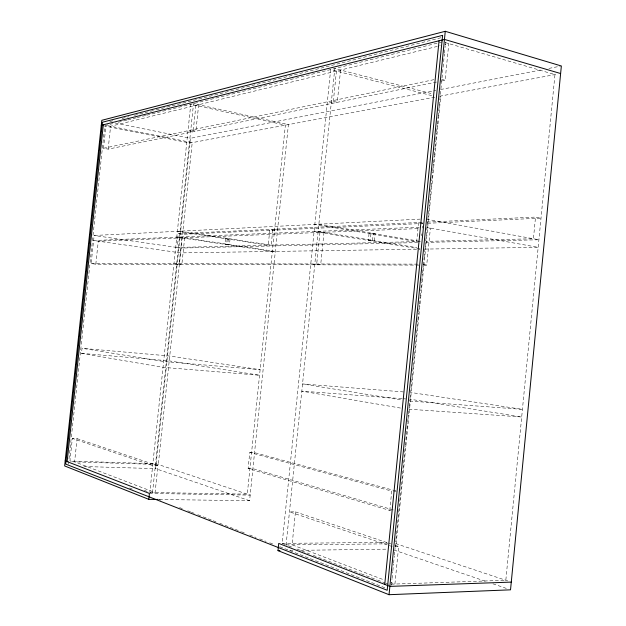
<?xml version="1.0" encoding="UTF-8"?>
<svg xmlns="http://www.w3.org/2000/svg" width="626" height="626" viewBox="0 0 626 626"><rect width="100%" height="100%" fill="white"/><g stroke="black" fill="none" stroke-linecap="round" stroke-linejoin="round"><path stroke-width="0.47" stroke-dasharray="3.13 2.35" d="M427.714 223.263L541.005 218.161L535.527 217.081L533.422 238.764L425.954 241.378M389.795 510.44L391.727 491.097L249.774 452.465L248.115 468.514L389.795 510.44L391.563 510.456M418.575 222.504L416.666 241.605L314.815 224.405M421.572 235.736L421.767 233.819M422.339 228.06L422.534 226.142M391.399 585.263L391.986 579.426M392.079 578.455L392.76 571.64M392.854 570.669L393.535 563.854M393.629 562.884L394.31 556.068M394.411 555.098L395.092 548.282M395.186 547.312L395.867 540.496M395.961 539.526L405.28 446.103M405.382 445.133L407.612 422.753M407.706 421.775L408.387 414.968M408.488 413.997L409.161 407.182M409.263 406.211L409.944 399.396M410.038 398.426L417.808 320.575M417.902 319.596L418.583 312.789M418.677 311.818L419.357 305.003M419.459 304.033L420.132 297.217M420.234 296.247L420.915 289.431M421.008 288.461L421.689 281.645M421.783 280.675L422.464 273.859M422.566 272.889L423.239 266.081M423.34 265.103L424.021 258.295M424.115 257.317L431.103 187.252M431.204 186.282L431.885 179.466M431.979 178.496L432.66 171.688M432.754 170.71L433.435 163.902M433.536 162.924L434.209 156.117M434.311 155.138L434.992 148.331M435.086 147.36L435.766 140.545M435.86 139.575L436.541 132.759M436.643 131.789L437.316 124.973M437.417 124.003L438.098 117.187M438.192 116.217L444.405 53.938M444.507 52.96L445.18 46.152M445.282 45.182L445.665 41.285M396.148 543.744L440.806 96.005M394.975 545.269L398.66 546.506L394.92 584.05L391.281 582.665M423.786 265.111L426.713 265.119L430.398 228.122L426.494 228.271M441.307 81.067L445.141 80.284L448.795 43.601L444.992 44.532M159.45 499.493L249.586 500.722L288.406 124.597L193.551 103.595L152.439 493.476L149.825 492.466L190.774 104.284L285.378 125.161L247.278 494.149L149.825 492.466M285.3 544.589L282.17 543.384L330.661 69.572L431.69 95.614M291.513 546.975L286.082 544.886L334.785 68.547L432.3 93.798M319.933 232.465L316.631 264.806L310.77 263.953M336.436 71.059L333.149 103.165L327.367 101.78M392.22 546.584L289.455 511.841L295.456 511.888L292.092 544.823L383.996 579.887M324.002 232.301L320.684 264.821L314.808 263.961M340.575 70.049L337.281 102.32L331.475 100.927M422.3 222.332L178.277 233.639L176.822 247.45L421.071 241.495M249.586 500.722L155.616 468.631L190.437 138.283L435.798 90.457M77.092 438.646L157.916 465.752L155.091 492.56L74.604 461.855L77.092 438.646L72.35 438.435L69.956 460.736M181.923 237.896L179.13 264.422L173.958 263.718M195.883 105.411L193.105 131.773L187.988 130.717M184.662 237.786L181.853 264.43L176.665 263.718M198.669 104.73L195.883 131.21L190.75 130.145M68.422 464.179L104.792 125.662M81.49 353.361L169.223 360.866L259.555 375.248L163.026 367.345L81.49 353.361L82.029 348.299L169.74 356.022L260.126 369.692L163.644 361.492L82.029 348.299M418.904 265.095L95.809 264.188L91.13 263.577L94.15 235.478L420.069 219.131M436.518 82.045L108.149 149.129L103.517 148.252L105.982 125.317L112.617 123.674M95.809 264.188L98.274 241.182L418.677 228.576M108.149 149.129L110.606 126.249L440.242 45.69M109.84 121.554L113.627 120.599M122.156 118.439L128.784 116.757M134.473 115.317L155.311 110.043M156.257 109.8L441.416 37.623M118.306 122.258L126.843 120.145M127.79 119.91L136.327 117.79M137.274 117.555L145.803 115.434M146.758 115.2L442.613 41.801M103.517 148.252L434.162 79.612M440.594 89.518L542.186 69.713M548.9 68.406L560.403 66.168M434.82 97.132L189.936 143.064L105.074 126.069M439.624 96.232L556.85 74.236M427.182 222.105L535.527 217.081M422.832 223.482L182.565 234.296L178.277 233.639M419.263 227.199L93.61 240.517L180.601 252.888L419.96 249.171M391.227 584.175L505.824 580.286L554.957 74.596L445.266 42.568M417.691 242.583L181.11 248.068L94.15 235.478M425.508 242.395L538.908 239.766L425.891 219.061M424.843 249.093L538.172 247.333L426.815 227.481M289.705 550.465L293.61 550.41M300.449 550.324L387.345 549.151M394.983 546.553L398.66 546.506M282.17 543.384L387.064 542.382M286.082 544.886L390.303 543.806M91.13 263.577L418.465 264.133M149.411 493.429L250.165 495.111L156.124 463.78L70.026 461.026M393.496 491.136L396.141 491.191M84.001 466.519L155.616 468.631M71.755 461.761L158.308 464.508L192.221 142.634L105.238 125.169M248.115 468.514L252.896 468.663L394.169 510.213M157.916 465.752L152.658 465.587L72.35 438.435M249.774 452.465L254.547 452.653L396.086 490.956M408.872 409.201L521.685 416.986L410.554 399.294M409.694 401.031L522.428 409.365L411.227 392.541M401.814 398.637L301.802 391.14L401.18 408.175M402.792 398.707L405.703 398.926M403.465 391.931L302.538 383.957L401.947 400.03M179.482 237.004L275.315 251.417M176.759 237.121L272.333 251.464M177.377 231.307L268.218 245.22L269.853 229.398L274.532 230.157M180.1 231.166L271.191 245.149L272.834 229.257L277.521 230.016M423.113 264.555L426.713 265.119M318.141 231.338L416.869 247.653M314.088 231.503L420.234 248.991M318.869 224.202L421.001 241.503M420.304 222.817L422.902 223.279M115.145 123.009L190.437 138.283M441.596 79.338L445.141 80.284M395.624 543.571L508.547 581.194M295.456 511.888L390.366 543.728M394.02 550.051L485.557 581.304M492.959 583.831L506.825 588.573M144.371 490.369L147.102 491.418M296.951 549.065L309.635 553.947M313.258 555.34L360.373 573.463M361.28 573.815L376.68 579.739M377.588 580.091L384.834 582.876M385.741 583.229L388.456 584.269M129.465 488.014L132.196 489.086M157.705 499.047L162.259 500.823M179.568 507.584L182.299 508.656M187.761 510.785L190.5 511.857M191.407 512.209L194.138 513.281M197.785 514.697L202.339 516.481M203.254 516.833L212.363 520.394M213.27 520.746L216.001 521.818M219.648 523.242L224.202 525.018M225.117 525.378L240.603 531.427M241.511 531.779L244.242 532.843M249.711 534.98L256.089 537.476M259.735 538.892L266.113 541.388M269.751 542.812L274.305 544.589M279.775 546.725L385.452 587.994M369.05 233.568L368.354 240.447L372.564 240.329L373.26 233.412L369.05 233.568M370.936 233.881L370.24 240.752L374.458 240.642L375.154 233.733L370.936 233.881M225.516 238.678L224.922 244.351L227.778 244.273L228.373 238.576L225.516 238.678M227.199 238.936L226.604 244.602L229.468 244.523L230.063 238.835L227.199 238.936"/><path stroke-width="0.94" d="M384.747 584.394L439.061 40.76M389.036 594.7L445.266 31.3L561.358 65.98L510.526 589.833L389.036 594.7L277.991 550.622L278.726 543.415L389.873 586.382L511.278 582.102M157.509 499.462L148.785 499.345L149.411 493.429L65.19 460.869M67.131 461.62L103.321 124.785M445.266 31.3L101.803 120.302L64.642 465.947L148.785 499.345M101.263 125.302L444.452 39.415L560.622 73.532M277.991 550.622L279.939 550.598M442.598 35.369L387.189 590.271L65.707 464.093L102.453 122.219L442.598 35.369"/></g></svg>
